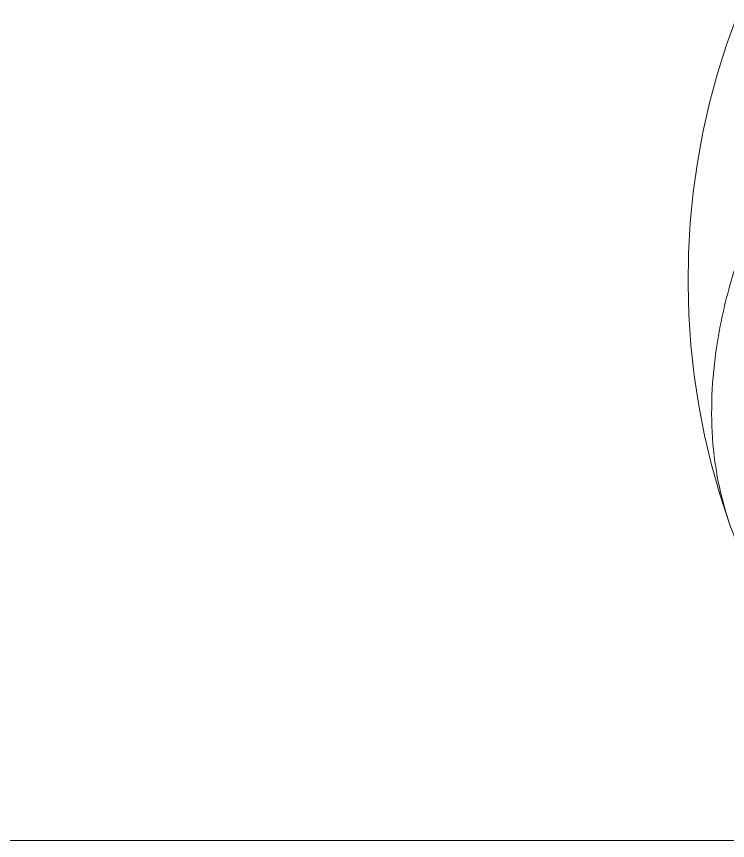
# Model space of a CAD drawing. Header units: millimetres. Extents: x -4000 to 187956, y -58990 to 162485.
# Drawn here: x 2439.7 to 2611.4, y 73999.6 to 74198.7 of the extents above; entities that cross this region are included whole.
import ezdxf

# ---------------------------------------------------------------- set-up
doc = ezdxf.new("R2010")
doc.units = ezdxf.units.MM
doc.layers.add('A-WALL', color=113, linetype='Continuous', lineweight=13)
doc.layers.add('P-SANR-FIXT', color=6, linetype='Continuous', lineweight=9)

# ---------------------------------------------------------------- blocks, each defined once
blk = doc.blocks.new('C307 - C307-V884-FFS - TANG 1')
at = {"layer": 'P-SANR-FIXT', "color": 250, "flags": 128}
blk.add_lwpolyline([(159.18, -200.05), (161.65, -193.2), (163.83, -186.24), (165.73, -179.17), (167.35, -172.01), (168.67, -164.78), (169.69, -157.49), (170.41, -150.16), (170.82, -142.79), (170.93, -135.41), (170.74, -128.03), (170.24, -120.68), (169.44, -113.35), (168.34, -106.07), (166.94, -98.86), (165.24, -91.73), (163.26, -84.69), (161, -77.76)], dxfattribs=at)
at = {"layer": 'P-SANR-FIXT', "color": 250}
blk.add_open_spline([(147.16, -53.55), (151.49, -58.6), (158.62, -69.55), (163.14, -83.72), (164.4, -92.15), (164.6, -93.8)], degree=3, knots=[-1, -1, -1, -1, -0.7857143, -0.5714286, -0.5201412, -0.5201412, -0.5201412, -0.5201412], dxfattribs=at)
at = {"layer": 'P-SANR-FIXT', "color": 252}
blk.add_open_spline([(164.63, -94), (165.51, -101.48), (165.39, -114.23), (161.74, -133.05), (158.22, -143.78), (156.09, -149.22)], degree=3, knots=[-0.5179962, -0.5179962, -0.5179962, -0.5179962, -0.2857143, -0.1428571, 0, 0, 0, 0], dxfattribs=at)
blk = doc.blocks.new('CMF2_NHAXUONG_A_rvt-1-FFS - TANG 1')
at = {"layer": 'A-WALL', "color": 50, "lineweight": 15}
blk.add_line((2384.79, 73999.61), (3227.55, 73999.61), dxfattribs=at)
at = {"layer": 'A-WALL', "color": 35, "lineweight": 15}
blk.add_line((2665.19, 73999.61), (2384.79, 73999.61), dxfattribs=at)
at = {"layer": 'P-SANR-FIXT', "color": 250, "lineweight": 9, "rotation": 180.0003356948516}
blk.add_blockref('C307 - C307-V884-FFS - TANG 1', (2772.8, 73998.61), dxfattribs=at)

msp = doc.modelspace()

# ---------------------------------------------------------------- block references
at = {"lineweight": 5}
msp.add_blockref('CMF2_NHAXUONG_A_rvt-1-FFS - TANG 1', (0, 0), dxfattribs=at)

doc.saveas('drawing.dxf')
